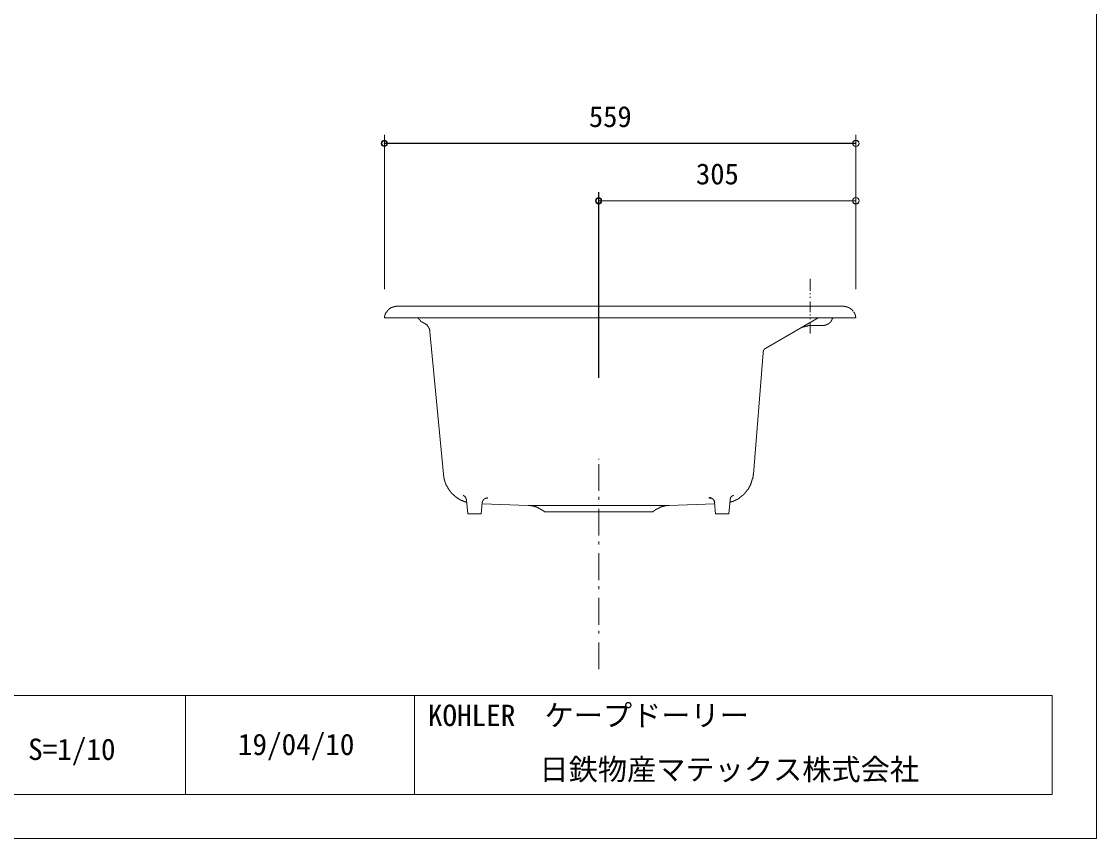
# Model space of a CAD drawing. Units: millimetres, scale not verified. Extents: x -1392 to 1350, y -947 to 991.
# Drawn here: x 76 to 1350, y -947 to 22 of the extents above; entities that cross this region are included whole.
import ezdxf
from ezdxf.enums import TextEntityAlignment as Align

# ---------------------------------------------------------------- set-up
doc = ezdxf.new("R2010")
doc.units = ezdxf.units.MM
doc.header["$LTSCALE"] = 10
doc.header["$PDMODE"] = 32
doc.header["$PDSIZE"] = 6
for name, color, linetype, lineweight in [('0-1_レイヤー_1', 7, 'Continuous', 18), ('0-7', 7, 'Continuous', 5), ('F-0', 7, 'Continuous', 5)]:
    doc.layers.add(name, color=color, linetype=linetype, lineweight=lineweight)
doc.styles.add('ＭＳ ゴシック', font='')
doc.styles.get('ＭＳ ゴシック').set_extended_font_data('MS Gothic')

msp = doc.modelspace()

# ---------------------------------------------------------------- linework, layer by layer
at = {"layer": '0-1_レイヤー_1', "color": 5}
for p, q in [((506.1, -295.8), (506.1, -112.92)), ((1064.89, -295.8), (1064.89, -112.92)), ((506.1, -122.66), (1064.89, -122.66)), ((760.1, -400.79), (760.1, -180.66)), ((760.1, -190.82), (1064.89, -190.82)), ((1064.89, -295.8), (1064.89, -180.66))]:
    msp.add_line(p, q, dxfattribs=at)
at = {"layer": '0-1_レイヤー_1'}
for p, q in [((1010.71, -284.38), (1010.71, -283.53)), ((1010.71, -297.5), (1010.71, -284.8)), ((1010.71, -301.73), (1010.71, -300.46)), ((1010.71, -305.97), (1010.71, -304.69)), ((521.33, -315.7), (1049.23, -315.7)), ((1010.71, -322.9), (1010.71, -310.2)), ((1064.89, -329.67), (506.1, -329.67)), ((1020.02, -329.67), (956.95, -366.5)), ((1010.71, -327.13), (1010.71, -325.86)), ((1010.71, -331.36), (1010.71, -330.1)), ((1037.38, -329.67), (1037.38, -330.52)), ((552.66, -336.02), (552.66, -335.6)), ((1010.71, -348.3), (1010.71, -335.6)), ((1025.1, -338.98), (1011.13, -338.98)), ((575.95, -515.09), (559.86, -346.18)), ((943.4, -515.09), (954.83, -371.16)), ((760.1, -497.73), (760.1, -496.89)), ((760.1, -534.99), (760.1, -503.24)), ((603.46, -546), (604.73, -562.08)), ((627.59, -543.03), (628.02, -543.45)), ((760.1, -545.57), (760.1, -542.19)), ((915.88, -545.57), (914.19, -562.08)), ((621.67, -548.96), (620.82, -562.08)), ((824.02, -559.97), (695.75, -559.97)), ((760.1, -587.91), (760.1, -556.16)), ((897.26, -550.23), (843.49, -552.35)), ((897.26, -548.96), (898.52, -562.08)), ((620.82, -562.08), (604.73, -562.08)), ((914.19, -562.08), (898.52, -562.08)), ((760.1, -598.49), (760.1, -595.1)), ((760.1, -640.82), (760.1, -609.07)), ((760.1, -651.41), (760.1, -648.02)), ((760.1, -693.74), (760.1, -661.99)), ((760.1, -704.32), (760.1, -700.94)), ((760.1, -746.66), (760.1, -714.91))]:
    msp.add_line(p, q, dxfattribs=at)
for points in [[(521.33, -315.7), (520.91, -315.7), (520.49, -315.7), (520.07, -315.7), (520.07, -316.13), (519.64, -316.13), (519.22, -316.13), (518.8, -316.13), (518.37, -316.13), (517.95, -316.13), (517.52, -316.13), (517.52, -316.55), (517.1, -316.55), (516.68, -316.55), (516.26, -316.55), (516.26, -316.97), (515.83, -316.97), (515.41, -316.97), (514.98, -316.97), (514.98, -317.39), (514.56, -317.39), (514.14, -317.39), (514.14, -317.82), (513.72, -317.82), (513.29, -318.24), (512.87, -318.24), (512.87, -318.66), (512.45, -318.66), (512.02, -319.09), (511.6, -319.09), (511.6, -319.51), (511.17, -319.51), (511.17, -319.94), (510.75, -319.94), (510.75, -320.36), (510.33, -320.36), (510.33, -320.78), (509.91, -320.78), (509.91, -321.2), (509.48, -321.2)], [(1049.23, -315.7), (1049.66, -315.7), (1050.08, -315.7), (1050.5, -315.7), (1050.92, -315.7), (1050.92, -316.13), (1051.35, -316.13), (1051.77, -316.13), (1052.2, -316.13), (1052.62, -316.13), (1053.04, -316.13), (1053.04, -316.55), (1053.47, -316.55), (1053.89, -316.55), (1054.31, -316.55), (1054.73, -316.55), (1054.73, -316.97), (1055.16, -316.97), (1055.58, -316.97), (1055.58, -317.39), (1056.01, -317.39), (1056.43, -317.39), (1056.43, -317.82), (1056.85, -317.82), (1057.27, -317.82), (1057.27, -318.24), (1057.7, -318.24), (1058.12, -318.24), (1058.12, -318.66), (1058.55, -318.66), (1058.55, -319.09), (1058.97, -319.09), (1058.97, -319.51), (1059.39, -319.51), (1059.82, -319.94), (1060.24, -319.94), (1060.24, -320.36), (1060.66, -320.36), (1060.66, -320.78), (1061.08, -320.78)], [(509.48, -321.2), (509.48, -321.63), (509.06, -321.63), (509.06, -322.05), (508.64, -322.05), (508.64, -322.47), (508.64, -322.9), (508.21, -322.9), (508.21, -323.32), (507.79, -323.32), (507.79, -323.75), (507.79, -324.17), (507.36, -324.17), (507.36, -324.59), (507.36, -325.01), (506.94, -325.01), (506.94, -325.44), (506.94, -325.86), (506.94, -326.28), (506.52, -326.28), (506.52, -326.71), (506.52, -327.13), (506.52, -327.55), (506.1, -327.55), (506.1, -327.98), (506.1, -328.4), (506.1, -328.82), (506.1, -329.25), (506.1, -329.67)], [(546.73, -330.94), (546.31, -330.94), (546.31, -330.52), (545.89, -330.52), (545.89, -330.1), (545.47, -330.1), (545.47, -329.67)], [(546.73, -330.94), (546.73, -331.36), (547.16, -331.36), (547.16, -331.79), (547.58, -331.79), (547.58, -332.21), (548.01, -332.21), (548.01, -332.63), (548.43, -332.63), (548.43, -333.06), (548.85, -333.06), (548.85, -333.48), (549.27, -333.48), (549.27, -333.91), (549.7, -333.91), (549.7, -334.33), (550.12, -334.33), (550.55, -334.33), (550.55, -334.75), (550.97, -334.75), (550.97, -335.17), (551.39, -335.17), (551.82, -335.17), (551.82, -335.6), (552.24, -335.6), (552.66, -335.6), (552.66, -336.02)], [(1035.69, -333.06), (1036.11, -333.06), (1036.11, -332.63), (1036.53, -332.63), (1036.53, -332.21), (1036.53, -331.79), (1036.95, -331.79), (1036.95, -331.36), (1036.95, -330.94), (1036.95, -330.52), (1037.38, -330.52)], [(1061.08, -320.78), (1061.08, -321.2), (1061.51, -321.63)], [(1062.36, -322.47), (1062.36, -322.9), (1062.78, -323.32), (1062.78, -323.75), (1063.2, -323.75), (1063.2, -324.17), (1063.2, -324.59), (1063.63, -324.59), (1063.63, -325.01), (1063.63, -325.44), (1064.05, -325.44), (1064.05, -325.86), (1064.05, -326.28), (1064.05, -326.71), (1064.47, -326.71), (1064.47, -327.13), (1064.47, -327.55), (1064.47, -327.98), (1064.47, -328.4), (1064.89, -328.4), (1064.89, -328.82), (1064.89, -329.25), (1064.89, -329.67)], [(559.86, -346.18), (559.86, -345.76), (559.86, -345.33), (559.86, -344.91), (559.86, -344.49), (559.44, -344.49), (559.44, -344.07), (559.44, -343.64), (559.44, -343.22), (559.44, -342.79), (559.01, -342.79), (559.01, -342.37), (559.01, -341.95), (558.59, -341.95), (558.59, -341.53), (558.59, -341.1), (558.17, -341.1), (558.17, -340.68), (558.17, -340.25), (557.74, -340.25), (557.74, -339.83), (557.32, -339.83), (557.32, -339.41), (556.89, -339.41), (556.89, -338.98), (556.47, -338.56), (556.47, -338.14), (556.05, -338.14), (555.63, -337.72), (555.2, -337.72), (555.2, -337.29), (554.78, -337.29), (554.78, -336.87), (554.36, -336.87), (553.93, -336.44), (553.51, -336.44), (553.51, -336.02), (553.08, -336.02), (552.66, -336.02)], [(559.86, -346.18), (559.86, -345.76), (559.86, -345.33), (559.86, -344.91), (559.86, -344.49), (559.44, -344.07), (559.44, -343.64), (559.44, -343.22), (559.44, -342.79), (559.01, -342.79), (559.01, -342.37), (559.01, -341.95), (558.59, -341.95), (558.59, -341.53), (558.59, -341.1), (558.17, -341.1), (558.17, -340.68), (558.17, -340.25), (557.74, -340.25), (557.74, -339.83), (557.32, -339.83), (557.32, -339.41), (556.89, -338.98), (556.89, -338.56), (556.47, -338.56), (556.47, -338.14), (556.05, -338.14), (556.05, -337.72), (555.63, -337.72), (555.63, -337.29), (555.2, -337.29), (554.78, -337.29), (554.78, -336.87), (554.36, -336.87), (554.36, -336.44), (553.93, -336.44), (553.51, -336.44), (553.51, -336.02), (553.08, -336.02), (552.66, -336.02)], [(1011.13, -338.98), (1010.71, -338.98), (1010.29, -338.98), (1009.86, -338.98), (1009.44, -338.98), (1009.02, -338.98), (1008.59, -338.98), (1008.17, -338.98), (1007.75, -338.98), (1007.75, -339.41), (1007.32, -339.41), (1006.9, -339.41), (1006.48, -339.41), (1006.05, -339.41), (1005.63, -339.41), (1005.2, -339.41), (1005.2, -339.83), (1004.78, -339.83), (1004.36, -339.83), (1003.94, -339.83), (1003.51, -340.25), (1003.09, -340.25), (1002.67, -340.25), (1002.24, -340.25), (1002.24, -340.68), (1001.82, -340.68), (1001.39, -340.68), (1001.39, -341.1), (1000.97, -341.1), (1000.55, -341.1)], [(1025.1, -338.98), (1025.52, -338.98), (1025.95, -338.98), (1026.37, -338.98), (1026.8, -338.98), (1027.22, -338.98), (1027.64, -338.98), (1027.64, -338.56), (1028.07, -338.56), (1028.49, -338.56), (1028.91, -338.56), (1029.33, -338.56), (1029.33, -338.14), (1029.76, -338.14), (1030.18, -338.14), (1030.18, -337.72), (1030.61, -337.72), (1031.03, -337.72), (1031.03, -337.29), (1031.45, -337.29), (1031.88, -337.29), (1031.88, -336.87), (1032.3, -336.87), (1032.72, -336.87), (1032.72, -336.44), (1033.14, -336.44), (1033.14, -336.02), (1033.57, -336.02), (1033.57, -335.6), (1033.99, -335.6), (1033.99, -335.17), (1034.42, -335.17), (1034.42, -334.75), (1034.84, -334.75), (1034.84, -334.33), (1035.26, -334.33), (1035.26, -333.91), (1035.69, -333.91), (1035.69, -333.48), (1035.69, -333.06)], [(954.83, -370.73), (954.83, -370.31), (954.83, -369.89), (954.83, -369.47), (955.25, -369.47), (955.25, -369.04), (955.25, -368.62), (955.25, -368.19), (955.67, -368.19), (955.67, -367.77)], [(955.25, -369.04), (955.25, -368.62), (955.25, -368.19), (955.67, -368.19), (955.67, -367.77), (956.1, -367.77), (956.1, -367.35), (956.1, -366.92), (956.52, -366.92), (956.52, -366.5), (956.95, -366.5)], [(575.95, -515.09), (575.95, -515.51), (575.95, -515.94), (575.95, -516.36), (575.95, -516.78), (575.95, -517.21), (576.37, -517.21), (576.37, -517.63), (576.37, -518.05), (576.37, -518.48), (576.37, -518.9), (576.37, -519.32), (576.37, -519.75), (576.79, -519.75), (576.79, -520.17), (576.79, -520.6), (576.79, -521.02), (576.79, -521.44), (577.22, -521.44), (577.22, -521.86), (577.22, -522.29), (577.22, -522.71), (577.22, -523.13), (577.64, -523.13), (577.64, -523.56), (577.64, -523.98), (577.64, -524.41), (578.06, -524.41), (578.06, -524.83), (578.06, -525.25), (578.48, -525.67), (578.48, -526.1), (578.48, -526.52), (578.91, -526.52), (578.91, -526.94), (578.91, -527.37), (579.33, -527.37), (579.33, -527.79), (579.33, -528.22), (579.76, -528.64)], [(936.2, -534.57), (936.2, -534.14), (936.2, -533.72), (936.63, -533.72), (936.63, -533.29), (937.05, -533.29), (937.05, -532.87), (937.47, -532.45), (937.47, -532.03), (937.89, -532.03), (937.89, -531.6), (937.89, -531.18), (938.32, -531.18), (938.32, -530.75), (938.74, -530.33), (938.74, -529.91), (939.17, -529.48), (939.17, -529.06), (939.59, -529.06), (939.59, -528.64), (939.59, -528.22), (940.01, -527.79), (940.01, -527.37), (940.44, -526.94), (940.44, -526.52), (940.44, -526.1), (940.86, -526.1), (940.86, -525.67), (940.86, -525.25), (941.28, -524.83), (941.28, -524.41), (941.28, -523.98), (941.28, -523.56), (941.7, -523.56), (941.7, -523.13), (941.7, -522.71), (941.7, -522.29), (942.13, -522.29), (942.13, -521.86), (942.13, -521.44)], [(942.13, -521.44), (942.13, -521.02), (942.13, -520.6), (942.55, -520.6), (942.55, -520.17), (942.55, -519.75), (942.55, -519.32), (942.55, -518.9), (942.98, -518.48), (942.98, -518.05), (942.98, -517.63), (942.98, -517.21), (942.98, -516.78), (942.98, -516.36), (942.98, -515.94), (943.4, -515.51), (943.4, -515.09)], [(579.76, -528.64), (579.76, -529.06), (580.18, -529.48), (580.18, -529.91), (580.6, -530.33), (580.6, -530.75), (581.02, -530.75), (581.02, -531.18), (581.02, -531.6), (581.45, -531.6), (581.45, -532.03), (581.87, -532.45), (581.87, -532.87), (582.3, -532.87), (582.3, -533.29), (582.3, -533.72), (582.72, -533.72), (582.72, -534.14), (583.14, -534.14), (583.14, -534.57), (583.57, -534.99), (583.57, -535.41), (583.99, -535.41), (583.99, -535.83), (584.41, -535.83), (584.41, -536.26), (584.83, -536.26), (584.83, -536.68), (585.26, -537.1), (585.68, -537.53), (585.68, -537.95), (586.11, -537.95), (586.11, -538.38), (586.53, -538.38), (586.53, -538.8), (586.95, -538.8), (586.95, -539.22), (587.38, -539.22), (587.8, -539.64), (588.22, -540.07)], [(926.89, -543.03), (927.31, -543.03), (927.73, -543.03), (927.73, -542.61), (928.16, -542.61), (928.16, -542.19), (928.58, -542.19), (929.01, -541.76), (929.43, -541.34), (929.85, -541.34), (929.85, -540.91), (930.27, -540.91), (930.27, -540.49), (930.7, -540.49), (930.7, -540.07), (931.12, -540.07), (931.12, -539.64), (931.55, -539.64), (931.55, -539.22), (931.97, -539.22), (931.97, -538.8), (932.39, -538.8), (932.39, -538.38), (932.82, -538.38), (932.82, -537.95), (933.24, -537.95), (933.24, -537.53), (933.66, -537.53), (933.66, -537.1), (934.08, -537.1), (934.08, -536.68), (934.51, -536.68), (934.51, -536.26), (934.93, -536.26), (934.93, -535.83), (935.36, -535.41), (935.36, -534.99), (935.78, -534.99), (935.78, -534.57), (936.2, -534.57)], [(588.22, -540.07), (588.64, -540.49), (589.07, -540.91), (589.49, -540.91), (589.49, -541.34), (589.92, -541.34), (589.92, -541.76), (590.34, -541.76), (590.34, -542.19), (590.76, -542.19), (591.19, -542.61), (591.61, -542.61), (591.61, -543.03), (592.03, -543.03), (592.03, -543.45), (592.45, -543.45), (592.88, -543.88), (593.3, -543.88), (593.73, -544.3), (594.15, -544.3), (594.15, -544.72), (594.57, -544.72), (595, -544.72), (595, -545.15), (595.42, -545.15), (595.84, -545.57), (596.27, -545.57), (596.27, -546), (596.69, -546), (597.11, -546), (597.11, -546.42), (597.54, -546.42), (597.96, -546.42), (598.38, -546.84), (598.8, -546.84), (599.23, -547.26), (599.65, -547.26), (600.08, -547.26), (600.08, -547.69), (600.5, -547.69)], [(600.5, -540.91), (600.08, -540.91), (599.65, -540.91), (599.65, -540.49), (599.23, -540.49)], [(599.23, -540.49), (599.65, -540.49), (600.08, -540.49), (600.08, -540.91), (600.5, -540.91), (600.5, -541.34), (600.92, -541.34), (601.35, -541.34), (601.35, -541.76), (601.77, -541.76), (601.77, -542.19), (602.19, -542.19), (602.19, -542.61), (602.19, -543.03), (602.61, -543.03), (602.61, -543.45), (602.61, -543.88), (603.04, -543.88), (603.04, -544.3), (603.04, -544.72), (603.04, -545.15), (603.46, -545.15), (603.46, -545.57), (603.46, -546)], [(600.5, -540.91), (600.5, -541.34), (600.92, -541.34), (601.35, -541.76), (601.77, -542.19), (602.19, -542.19), (602.19, -542.61), (602.19, -543.03), (602.61, -543.03), (602.61, -543.45), (602.61, -543.88), (603.04, -543.88), (603.04, -544.3), (603.04, -544.72), (603.04, -545.15), (603.46, -545.15), (603.46, -545.57), (603.46, -546)], [(600.5, -547.69), (600.92, -547.69), (601.35, -548.11), (601.77, -548.11), (602.19, -548.11), (602.61, -548.11), (602.61, -548.53), (603.04, -548.53), (603.46, -548.53)], [(621.67, -548.96), (621.67, -548.53), (622.09, -548.53), (622.09, -548.11), (622.09, -547.69), (622.09, -547.26), (622.51, -547.26), (622.51, -546.84), (622.51, -546.42), (622.94, -546.42), (622.94, -546), (622.94, -545.57), (623.36, -545.57), (623.36, -545.15), (623.78, -545.15), (623.78, -544.72), (624.2, -544.72), (624.2, -544.3), (624.63, -544.3), (625.05, -544.3), (625.9, -543.88), (625.9, -543.45), (626.32, -543.45), (626.75, -543.45)], [(628.44, -543.45), (628.02, -543.45), (627.59, -543.45), (627.17, -543.45), (626.75, -543.45)], [(892.6, -543.45), (892.17, -543.45), (891.75, -543.45), (891.33, -543.45), (890.91, -543.45), (890.91, -543.03)], [(891.33, -543.03), (891.75, -543.03), (892.17, -543.03), (892.6, -543.03), (893.02, -543.03), (893.02, -543.45), (893.45, -543.45), (893.87, -543.45), (893.87, -543.88), (894.29, -543.88), (894.72, -543.88), (894.72, -544.3), (895.14, -544.3), (895.14, -544.72), (895.56, -544.72), (895.56, -545.15), (895.98, -545.15), (895.98, -545.57), (896.41, -545.57), (896.41, -546), (896.83, -546), (896.83, -546.42), (896.83, -546.84), (897.26, -546.84), (897.26, -547.26), (897.26, -547.69), (897.26, -548.11), (897.26, -548.53), (897.68, -548.53), (897.68, -548.96)], [(892.17, -543.45), (892.6, -543.45), (893.02, -543.45), (893.45, -543.45)], [(893.87, -543.88), (894.29, -543.88), (894.29, -544.3), (894.72, -544.3), (895.14, -544.3), (895.14, -544.72), (895.56, -544.72), (895.56, -545.15), (895.98, -545.15), (895.98, -545.57), (895.98, -546), (896.41, -546), (896.41, -546.42), (896.83, -546.42), (896.83, -546.84), (896.83, -547.26), (896.83, -547.69), (897.26, -547.69), (897.26, -548.11), (897.26, -548.53), (897.26, -548.96)], [(915.46, -548.53), (915.88, -548.53), (916.3, -548.53), (916.73, -548.53), (916.73, -548.11), (917.15, -548.11), (917.58, -548.11), (918, -548.11), (918, -547.69), (918.42, -547.69), (918.85, -547.69), (919.27, -547.69), (919.27, -547.26), (919.69, -547.26), (920.11, -547.26), (920.11, -546.84), (920.54, -546.84), (920.96, -546.84), (920.96, -546.42), (921.39, -546.42), (921.81, -546.42), (921.81, -546), (922.23, -546), (922.66, -546), (922.66, -545.57), (923.08, -545.57), (923.5, -545.57), (923.92, -545.15), (924.35, -545.15), (924.35, -544.72), (924.77, -544.72), (925.2, -544.72), (925.2, -544.3), (925.62, -544.3), (925.62, -543.88), (926.04, -543.88), (926.47, -543.88), (926.47, -543.45), (926.89, -543.45), (926.89, -543.03)], [(919.69, -540.07), (919.69, -540.49), (919.27, -540.49), (918.85, -540.49), (918.85, -540.91), (918.42, -540.91), (918.42, -541.34), (918, -541.34), (917.58, -541.76), (917.58, -542.19), (917.15, -542.19), (917.15, -542.61), (916.73, -542.61), (916.73, -543.03), (916.3, -543.45), (916.3, -543.88), (916.3, -544.3), (915.88, -544.3), (915.88, -544.72), (915.88, -545.15), (915.88, -545.57)], [(915.88, -545.57), (915.88, -545.15), (915.88, -544.72), (915.88, -544.3), (916.3, -544.3), (916.3, -543.88), (916.3, -543.45), (916.3, -543.03), (916.73, -543.03), (916.73, -542.61), (917.15, -542.61), (917.15, -542.19), (917.58, -541.76), (918, -541.76), (918, -541.34), (918.42, -541.34), (918.42, -540.91), (918.85, -540.91)], [(919.69, -540.07), (919.69, -540.49), (919.27, -540.49), (919.27, -540.91), (918.85, -540.91)], [(843.49, -552.35), (676.27, -552.35), (621.67, -550.23)], [(683.47, -553.61), (683.47, -553.19), (683.05, -553.19), (682.63, -553.19), (682.2, -553.19), (681.78, -553.19), (681.78, -552.77), (681.36, -552.77), (680.93, -552.77), (680.51, -552.77), (680.08, -552.77), (679.66, -552.77), (679.66, -552.35), (679.24, -552.35), (678.82, -552.35), (678.39, -552.35), (677.97, -552.35), (677.55, -552.35), (677.12, -552.35), (676.7, -552.35), (676.27, -552.35)], [(695.75, -559.97), (695.33, -559.54), (694.9, -559.12), (694.48, -559.12), (694.48, -558.69), (694.05, -558.69), (694.05, -558.27), (693.63, -558.27), (693.21, -558.27), (693.21, -557.85), (692.79, -557.85), (692.79, -557.42), (692.36, -557.42), (691.94, -557), (691.52, -557), (691.52, -556.58), (691.09, -556.58), (690.67, -556.58), (690.67, -556.16), (690.25, -556.16), (689.82, -556.16), (689.82, -555.73), (689.4, -555.73), (688.98, -555.73), (688.98, -555.31), (688.55, -555.31), (688.13, -555.31), (688.13, -554.88), (687.7, -554.88), (687.28, -554.88), (687.28, -554.46), (686.86, -554.46), (686.44, -554.46), (686.01, -554.04), (685.59, -554.04), (685.17, -554.04), (684.74, -553.61), (684.32, -553.61), (683.89, -553.61), (683.47, -553.61)], [(829.95, -555.73), (829.95, -556.16), (829.52, -556.16), (829.1, -556.16), (829.1, -556.58), (828.67, -556.58), (828.25, -556.58), (828.25, -557), (827.83, -557), (827.41, -557.42), (826.98, -557.42), (826.98, -557.85), (826.56, -557.85), (826.56, -558.27), (826.14, -558.27), (825.71, -558.27), (825.71, -558.69), (825.29, -558.69), (825.29, -559.12), (824.86, -559.12), (824.86, -559.54), (824.44, -559.54), (824.02, -559.97)], [(843.49, -552.35), (843.07, -552.35), (842.64, -552.35), (842.22, -552.35), (841.8, -552.35), (841.38, -552.35), (840.95, -552.35), (840.53, -552.35), (840.11, -552.35), (840.11, -552.77), (839.68, -552.77), (839.26, -552.77), (838.83, -552.77), (838.41, -552.77), (837.99, -552.77), (837.99, -553.19), (837.57, -553.19), (837.14, -553.19), (836.72, -553.19), (836.3, -553.19), (836.3, -553.61), (835.87, -553.61), (835.45, -553.61), (835.02, -553.61), (834.6, -554.04), (834.18, -554.04), (833.76, -554.04), (833.76, -554.46), (833.33, -554.46), (832.91, -554.46), (832.48, -554.46), (832.48, -554.88), (832.06, -554.88), (831.64, -554.88), (831.64, -555.31), (831.22, -555.31), (830.79, -555.31), (830.79, -555.73), (830.37, -555.73), (829.95, -555.73)]]:
    msp.add_lwpolyline(points, dxfattribs=at)
at = {"layer": '0-1_レイヤー_1', "color": 5}
for centre, radius in [((505.88, -122.87), 3.6), ((1064.89, -190.82), 3.81)]:
    msp.add_circle(centre, radius, dxfattribs=at)
for centre, major_axis, ratio in [((1064.89, -122.87), (3.81, 0), 0.943942), ((759.88, -190.82), (0, 3.81), 0.944394)]:
    msp.add_ellipse(centre, major_axis=major_axis, ratio=ratio, dxfattribs=at)
at = {"layer": '0-7'}
for p, q in [((505.88, -295.79), (505.88, -112.79)), ((1064.88, -295.79), (1064.88, -112.79)), ((505.88, -122.79), (1064.88, -122.79)), ((759.88, -400.79), (759.88, -180.79)), ((759.88, -190.79), (1064.88, -190.79)), ((1064.88, -295.79), (1064.88, -180.79))]:
    msp.add_line(p, q, dxfattribs=at)
for centre in [(505.88, -122.79), (1064.88, -122.79), (759.88, -190.79), (1064.88, -190.79)]:
    msp.add_circle(centre, 3.75, dxfattribs=at)
for p in [(505.88, -122.79), (759.88, -190.79)]:
    msp.add_point(p, dxfattribs=at)
at = {"layer": 'F-0'}
for p, q in [((-1339.08, -777.82), (1297.56, -777.82)), ((270.15, -777.82), (270.15, -895.37)), ((541.47, -777.82), (541.47, -895.37)), ((1297.56, -777.82), (1297.56, -895.37)), ((-1339.08, -895.37), (1297.56, -895.37))]:
    msp.add_line(p, q, dxfattribs=at)
msp.add_lwpolyline([(-1391.5, 991.14), (1350.16, 991.14), (1350.16, -947.41), (-1391.5, -947.41)], close=True, dxfattribs=at)

# ---------------------------------------------------------------- texts
at = {"layer": '0-7', "style": 'ＭＳ ゴシック'}
for s, p in [('559', (748.34, -110.87)), ('305', (875.34, -178.87))]:
    msp.add_text(s, height=24.89, dxfattribs=at).set_placement(p, align=Align.BOTTOM_LEFT)
at = {"layer": 'F-0', "style": 'ＭＳ ゴシック'}
for s, p in [('KOHLER\u3000ケープドーリー', (557.53, -821.61)), ('S=1/10', (83.59, -861.85)), ('19/04/10', (332.27, -856.04)), ('日鉄物産マテックス株式会社', (689.75, -885.71))]:
    msp.add_text(s, height=25.38, dxfattribs=at).set_placement(p, align=Align.BOTTOM_LEFT)

doc.saveas('drawing.dxf')
